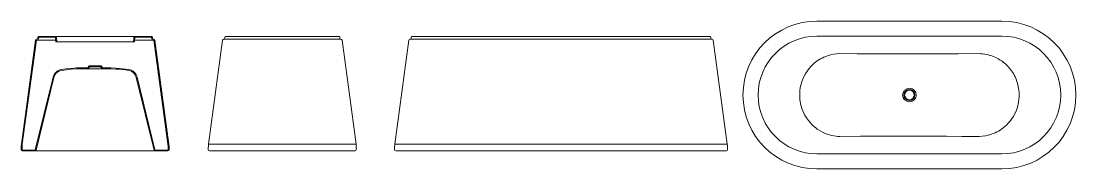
# Model space of a CAD drawing. Header units: millimetres. Extents: x 1778 to 2471, y 1406 to 1876.
# Drawn here: x 1972.14 to 1977.85, y 1417.24 to 1418.04 of the extents above; entities that cross this region are included whole.
import ezdxf

# ---------------------------------------------------------------- set-up
doc = ezdxf.new("R2010")
doc.units = ezdxf.units.MM
doc.layers.add('ARQ_SANITAROS', color=42, linetype='Continuous', lineweight=0)

msp = doc.modelspace()

# ---------------------------------------------------------------- linework, layer by layer
at = {"layer": 'ARQ_SANITAROS'}
for p, q in [((1976.4473, 1418.0413), (1977.4473, 1418.0413)), ((1972.234, 1417.9535), (1972.234, 1417.9493)), ((1972.239, 1417.9584), (1972.3296, 1417.9584)), ((1972.239, 1417.9534), (1972.239, 1417.9492)), ((1972.239, 1417.9534), (1972.3296, 1417.9534)), ((1972.3296, 1417.9534), (1972.3317, 1417.9294)), ((1972.3345, 1417.9538), (1972.3367, 1417.9294)), ((1972.7516, 1417.9294), (1972.7537, 1417.9538)), ((1972.7566, 1417.9294), (1972.7587, 1417.9534)), ((1972.7587, 1417.9584), (1972.8492, 1417.9584)), ((1972.7587, 1417.9534), (1972.8492, 1417.9534)), ((1972.8493, 1417.9492), (1972.8492, 1417.9534)), ((1972.8543, 1417.9493), (1972.8542, 1417.9535)), ((1973.2463, 1417.9535), (1973.2462, 1417.9492)), ((1973.8615, 1417.9584), (1973.2513, 1417.9584)), ((1973.8665, 1417.9535), (1973.8666, 1417.9492)), ((1974.2534, 1417.9535), (1974.2533, 1417.9492)), ((1974.2585, 1417.9584), (1975.8685, 1417.9584)), ((1975.8736, 1417.9492), (1975.8736, 1417.9535)), ((1972.2214, 1417.9382), (1972.1453, 1417.3754)), ((1972.2264, 1417.9375), (1972.1503, 1417.3748)), ((1972.2273, 1417.9434), (1972.228, 1417.9434)), ((1972.2273, 1417.9384), (1972.2273, 1417.9384)), ((1972.2273, 1417.9384), (1972.228, 1417.9384)), ((1972.7566, 1417.9294), (1972.7516, 1417.9294)), ((1972.8603, 1417.9384), (1972.8609, 1417.9384)), ((1972.8609, 1417.9384), (1972.8609, 1417.9384)), ((1972.938, 1417.3748), (1972.8619, 1417.9375)), ((1972.9429, 1417.3754), (1972.8669, 1417.9382)), ((1973.2337, 1417.9382), (1973.1576, 1417.3754)), ((1973.2396, 1417.9434), (1973.8732, 1417.9434)), ((1973.9552, 1417.3754), (1973.8791, 1417.9382)), ((1974.2408, 1417.9382), (1974.1647, 1417.3754)), ((1974.2467, 1417.9434), (1975.8802, 1417.9434)), ((1975.9623, 1417.3754), (1975.8862, 1417.9382)), ((1972.4841, 1417.7884), (1972.5039, 1417.7884)), ((1972.4841, 1417.7834), (1972.5065, 1417.7834)), ((1972.5116, 1417.7991), (1972.5039, 1417.7884)), ((1972.5141, 1417.7941), (1972.5065, 1417.7834)), ((1972.5181, 1417.7991), (1972.5116, 1417.7991)), ((1972.5181, 1417.7941), (1972.5141, 1417.7941)), ((1972.5181, 1417.7991), (1972.5181, 1417.7941)), ((1972.5701, 1417.7991), (1972.5181, 1417.7991)), ((1972.5767, 1417.7991), (1972.5701, 1417.7991)), ((1972.5701, 1417.7941), (1972.5701, 1417.7991)), ((1972.5741, 1417.7941), (1972.5701, 1417.7941)), ((1972.5818, 1417.7834), (1972.5741, 1417.7941)), ((1972.5843, 1417.7884), (1972.5767, 1417.7991)), ((1972.5818, 1417.7834), (1972.6041, 1417.7834)), ((1972.5843, 1417.7884), (1972.6041, 1417.7884)), ((1972.3214, 1417.7366), (1972.2252, 1417.343)), ((1972.863, 1417.343), (1972.7669, 1417.7366)), ((1974.5635, 1417.3754), (1975.5635, 1417.3754)), ((1972.144, 1417.3443), (1972.1439, 1417.3512)), ((1972.149, 1417.3444), (1972.1489, 1417.3513)), ((1972.15, 1417.3434), (1972.2194, 1417.3434)), ((1972.8688, 1417.3434), (1972.9382, 1417.3434)), ((1972.8688, 1417.3384), (1972.9382, 1417.3384)), ((1972.9394, 1417.3513), (1972.9392, 1417.3444)), ((1972.9444, 1417.3512), (1972.9442, 1417.3443)), ((1973.1563, 1417.3443), (1973.1562, 1417.3512)), ((1973.9505, 1417.3384), (1973.1623, 1417.3384)), ((1973.9565, 1417.3443), (1973.9566, 1417.3512)), ((1974.1633, 1417.3512), (1974.1634, 1417.3443)), ((1974.5635, 1417.3384), (1974.1694, 1417.3384)), ((1975.5635, 1417.3384), (1974.5635, 1417.3384)), ((1975.9576, 1417.3384), (1975.5635, 1417.3384)), ((1975.9636, 1417.3443), (1975.9637, 1417.3512)), ((1977.4473, 1417.2411), (1976.4473, 1417.2411))]:
    msp.add_line(p, q, dxfattribs=at)
at = {"layer": 'ARQ_SANITAROS', "flags": 128}
for points in [[(1972.7575, 1417.9582), (1972.7575, 1417.9582), (1972.7575, 1417.9582), (1972.7574, 1417.9582), (1972.7573, 1417.9582), (1972.757, 1417.9582), (1972.7565, 1417.9582), (1972.7559, 1417.9582), (1972.7549, 1417.9582), (1972.7537, 1417.9582), (1972.7525, 1417.9582), (1972.7514, 1417.9582), (1972.7503, 1417.9582), (1972.7494, 1417.9582), (1972.7486, 1417.9582), (1972.7477, 1417.9582), (1972.7467, 1417.9582), (1972.7455, 1417.9582), (1972.7428, 1417.9582), (1972.7395, 1417.9582), (1972.7355, 1417.9582), (1972.7311, 1417.9582), (1972.7263, 1417.9582), (1972.7194, 1417.9582), (1972.7116, 1417.9582), (1972.7031, 1417.9582), (1972.6926, 1417.9582), (1972.6813, 1417.9582), (1972.6692, 1417.9582), (1972.6564, 1417.9582), (1972.643, 1417.9582), (1972.6291, 1417.9582), (1972.6149, 1417.9582), (1972.6003, 1417.9582), (1972.5852, 1417.9582), (1972.57, 1417.9582), (1972.5548, 1417.9582), (1972.5396, 1417.9582), (1972.5242, 1417.9582), (1972.5088, 1417.9582), (1972.4937, 1417.9582), (1972.4789, 1417.9582), (1972.4644, 1417.9582), (1972.4502, 1417.9582), (1972.4364, 1417.9582), (1972.4233, 1417.9582), (1972.4108, 1417.9582), (1972.3991, 1417.9582), (1972.3882, 1417.9582), (1972.3782, 1417.9582), (1972.3692, 1417.9582), (1972.3611, 1417.9582), (1972.354, 1417.9582), (1972.3493, 1417.9582), (1972.3451, 1417.9582), (1972.3415, 1417.9582), (1972.3384, 1417.9582), (1972.336, 1417.9582), (1972.3342, 1417.9581), (1972.333, 1417.9579), (1972.3325, 1417.9577)], [(1972.8492, 1417.9534), (1972.8492, 1417.9534), (1972.8492, 1417.9534), (1972.8492, 1417.9534), (1972.8492, 1417.9534), (1972.8492, 1417.9534), (1972.8492, 1417.9534), (1972.8487, 1417.9534), (1972.8472, 1417.9534), (1972.8446, 1417.9534), (1972.8408, 1417.9534), (1972.8354, 1417.9534), (1972.8305, 1417.9534), (1972.8249, 1417.9534), (1972.8173, 1417.9534), (1972.8086, 1417.9534), (1972.802, 1417.9534), (1972.795, 1417.9534), (1972.7875, 1417.9534), (1972.7785, 1417.9534), (1972.769, 1417.9534), (1972.7587, 1417.9534)], [(1977.4473, 1417.9601), (1977.3381, 1417.9602), (1977.229, 1417.9601), (1977.0106, 1417.9601), (1976.729, 1417.9601), (1976.6351, 1417.9602), (1976.5412, 1417.9602), (1976.4473, 1417.9601)], [(1972.228, 1417.9384), (1972.228, 1417.9384), (1972.228, 1417.9384), (1972.228, 1417.9384), (1972.228, 1417.9384), (1972.2281, 1417.9384), (1972.2286, 1417.9384), (1972.2298, 1417.9384), (1972.2318, 1417.9384), (1972.2345, 1417.9384), (1972.238, 1417.9384), (1972.2424, 1417.9384), (1972.2475, 1417.9384), (1972.2533, 1417.9384), (1972.2606, 1417.9384), (1972.2688, 1417.9384), (1972.2778, 1417.9384), (1972.2879, 1417.9384), (1972.2989, 1417.9384), (1972.3107, 1417.9384), (1972.3229, 1417.9384), (1972.3309, 1417.9384)], [(1972.3317, 1417.9294), (1972.3317, 1417.9294), (1972.3317, 1417.9294), (1972.3317, 1417.9294), (1972.3317, 1417.9294), (1972.3316, 1417.9294), (1972.3319, 1417.9294), (1972.3328, 1417.9294), (1972.3344, 1417.9294), (1972.3367, 1417.9294), (1972.3397, 1417.9294), (1972.3433, 1417.9294), (1972.3477, 1417.9294), (1972.3518, 1417.9294), (1972.3576, 1417.9294), (1972.3641, 1417.9294), (1972.3729, 1417.9294), (1972.3829, 1417.9294), (1972.3938, 1417.9294), (1972.4034, 1417.9294), (1972.4152, 1417.9294), (1972.4252, 1417.9294), (1972.4357, 1417.9294), (1972.4437, 1417.9294), (1972.4519, 1417.9294), (1972.4599, 1417.9294), (1972.4681, 1417.9294), (1972.4765, 1417.9294), (1972.485, 1417.9294), (1972.4937, 1417.9294), (1972.5025, 1417.9294), (1972.5114, 1417.9294), (1972.5204, 1417.9294), (1972.5292, 1417.9294), (1972.5381, 1417.9294), (1972.5476, 1417.9294), (1972.557, 1417.9294), (1972.5683, 1417.9294), (1972.5794, 1417.9294), (1972.5917, 1417.9294), (1972.6003, 1417.9294), (1972.6087, 1417.9294), (1972.6172, 1417.9294), (1972.6255, 1417.9294), (1972.6337, 1417.9294), (1972.6418, 1417.9294), (1972.6498, 1417.9294), (1972.6575, 1417.9294), (1972.6649, 1417.9294), (1972.6721, 1417.9294), (1972.6795, 1417.9294), (1972.6867, 1417.9294), (1972.6948, 1417.9294), (1972.7026, 1417.9294), (1972.7106, 1417.9294), (1972.716, 1417.9294), (1972.721, 1417.9294), (1972.7261, 1417.9294), (1972.7308, 1417.9294), (1972.7354, 1417.9294), (1972.7405, 1417.9294), (1972.745, 1417.9294), (1972.7477, 1417.9294), (1972.75, 1417.9294), (1972.752, 1417.9294), (1972.7537, 1417.9294), (1972.755, 1417.9294), (1972.7559, 1417.9294), (1972.7564, 1417.9294), (1972.7566, 1417.9294), (1972.7566, 1417.9294)], [(1972.7574, 1417.9384), (1972.7578, 1417.9384), (1972.7708, 1417.9384), (1972.783, 1417.9384), (1972.7941, 1417.9384), (1972.8044, 1417.9384), (1972.8139, 1417.9384), (1972.8229, 1417.9384), (1972.8309, 1417.9384), (1972.8381, 1417.9384), (1972.8439, 1417.9384), (1972.8488, 1417.9384), (1972.8529, 1417.9384), (1972.8562, 1417.9384), (1972.8585, 1417.9384), (1972.8599, 1417.9384), (1972.8604, 1417.9384), (1972.8604, 1417.9384), (1972.8603, 1417.9384), (1972.8603, 1417.9384), (1972.8603, 1417.9384)], [(1976.5706, 1417.4171), (1976.5706, 1417.4171), (1976.561, 1417.4175), (1976.5513, 1417.4183), (1976.5392, 1417.4199), (1976.5271, 1417.4222), (1976.5152, 1417.4252), (1976.5018, 1417.4294), (1976.4887, 1417.4345), (1976.4801, 1417.4385), (1976.4678, 1417.4448), (1976.456, 1417.452), (1976.4482, 1417.4572), (1976.4407, 1417.4628), (1976.4333, 1417.4688), (1976.4262, 1417.4751), (1976.4193, 1417.4817), (1976.4098, 1417.4919), (1976.401, 1417.5026), (1976.3954, 1417.5101), (1976.3902, 1417.5179), (1976.3852, 1417.526), (1976.3805, 1417.5344), (1976.3762, 1417.5429), (1976.3706, 1417.5556), (1976.3657, 1417.5687), (1976.3629, 1417.5776), (1976.3605, 1417.5867), (1976.3584, 1417.596), (1976.3567, 1417.6054), (1976.3554, 1417.6149), (1976.3543, 1417.6272), (1976.3539, 1417.6394), (1976.3541, 1417.6517), (1976.3552, 1417.6657), (1976.3571, 1417.6796), (1976.3589, 1417.6889), (1976.3618, 1417.7007), (1976.3653, 1417.7124), (1976.3693, 1417.7238), (1976.3748, 1417.7366), (1976.381, 1417.749), (1976.3856, 1417.7572), (1976.392, 1417.7673), (1976.399, 1417.7771), (1976.4064, 1417.7866), (1976.4145, 1417.7958), (1976.4232, 1417.8045), (1976.4322, 1417.8127), (1976.4401, 1417.8192), (1976.4484, 1417.8253), (1976.4569, 1417.831), (1976.4658, 1417.8365), (1976.475, 1417.8414), (1976.4846, 1417.8461), (1976.4944, 1417.8502), (1976.5044, 1417.8539), (1976.5204, 1417.8587), (1976.5368, 1417.8622), (1976.5536, 1417.8644), (1976.5706, 1417.8653), (1976.5706, 1417.8653)], [(1976.5706, 1417.8653), (1976.6649, 1417.8649), (1976.7468, 1417.8645), (1976.8287, 1417.8642), (1976.9106, 1417.864), (1976.9775, 1417.864), (1977.0444, 1417.8642), (1977.1112, 1417.8644), (1977.2115, 1417.8649), (1977.3239, 1417.8653)], [(1977.3239, 1417.8653), (1977.3239, 1417.8653), (1977.3334, 1417.8649), (1977.3429, 1417.8642), (1977.3551, 1417.8626), (1977.3672, 1417.8603), (1977.3791, 1417.8573), (1977.3925, 1417.853), (1977.4056, 1417.8479), (1977.4143, 1417.844), (1977.4265, 1417.8377), (1977.4384, 1417.8305), (1977.4461, 1417.8253), (1977.4536, 1417.8197), (1977.461, 1417.8138), (1977.4682, 1417.8075), (1977.475, 1417.8009), (1977.4845, 1417.7908), (1977.4933, 1417.7801), (1977.4989, 1417.7725), (1977.5042, 1417.7648), (1977.5092, 1417.7567), (1977.5139, 1417.7484), (1977.5182, 1417.7398), (1977.5239, 1417.7271), (1977.5287, 1417.7141), (1977.5315, 1417.7052), (1977.534, 1417.6961), (1977.5361, 1417.6868), (1977.5378, 1417.6774), (1977.5391, 1417.6679), (1977.5402, 1417.6557), (1977.5407, 1417.6435), (1977.5405, 1417.6312), (1977.5394, 1417.6172), (1977.5375, 1417.6033), (1977.5357, 1417.594), (1977.5329, 1417.5822), (1977.5295, 1417.5705), (1977.5254, 1417.5591), (1977.52, 1417.5463), (1977.5138, 1417.5338), (1977.5092, 1417.5257), (1977.5028, 1417.5155), (1977.4958, 1417.5056), (1977.4884, 1417.4962), (1977.4802, 1417.487), (1977.4716, 1417.4782), (1977.4625, 1417.47), (1977.4547, 1417.4635), (1977.4464, 1417.4574), (1977.4379, 1417.4516), (1977.429, 1417.4462), (1977.4198, 1417.4412), (1977.4103, 1417.4366), (1977.4005, 1417.4324), (1977.3904, 1417.4287), (1977.3744, 1417.4239), (1977.358, 1417.4204), (1977.341, 1417.4181), (1977.3239, 1417.4172), (1977.3239, 1417.4172)], [(1972.3617, 1417.7791), (1972.3883, 1417.7827), (1972.4152, 1417.7854), (1972.4435, 1417.7874), (1972.4719, 1417.7883), (1972.4841, 1417.7884)], [(1972.3624, 1417.7742), (1972.3888, 1417.7777), (1972.4154, 1417.7804), (1972.4434, 1417.7823), (1972.4715, 1417.7833), (1972.4841, 1417.7834)], [(1972.5065, 1417.7834), (1972.5081, 1417.7834), (1972.5094, 1417.7834), (1972.5109, 1417.7834), (1972.5128, 1417.7834), (1972.515, 1417.7834), (1972.5175, 1417.7834), (1972.5203, 1417.7834), (1972.5232, 1417.7834), (1972.5264, 1417.7834), (1972.5297, 1417.7834), (1972.5332, 1417.7834), (1972.5368, 1417.7834), (1972.5404, 1417.7834), (1972.5441, 1417.7834), (1972.5478, 1417.7834), (1972.5515, 1417.7834), (1972.5551, 1417.7834), (1972.5585, 1417.7834), (1972.5619, 1417.7834), (1972.565, 1417.7834), (1972.568, 1417.7834), (1972.5708, 1417.7834), (1972.5732, 1417.7834), (1972.5754, 1417.7834), (1972.5773, 1417.7834), (1972.5789, 1417.7834), (1972.5802, 1417.7834), (1972.5811, 1417.7834), (1972.5816, 1417.7834), (1972.5818, 1417.7834)], [(1972.5181, 1417.7941), (1972.5183, 1417.7941), (1972.5188, 1417.7941), (1972.5197, 1417.7941), (1972.5209, 1417.7941), (1972.5224, 1417.7941), (1972.5242, 1417.7941), (1972.5263, 1417.7941), (1972.5286, 1417.7941), (1972.5311, 1417.7941), (1972.5338, 1417.7941), (1972.5367, 1417.7941), (1972.5396, 1417.7941), (1972.5426, 1417.7941), (1972.5456, 1417.7941), (1972.5486, 1417.7941), (1972.5516, 1417.7941), (1972.5544, 1417.7941), (1972.5571, 1417.7941), (1972.5597, 1417.7941), (1972.562, 1417.7941), (1972.564, 1417.7941), (1972.5659, 1417.7941), (1972.5674, 1417.7941), (1972.5686, 1417.7941), (1972.5694, 1417.7941), (1972.57, 1417.7941), (1972.5701, 1417.7941)], [(1972.6041, 1417.7884), (1972.6306, 1417.7879), (1972.657, 1417.7867), (1972.6744, 1417.7853), (1972.6918, 1417.7836), (1972.7266, 1417.7791)], [(1972.6041, 1417.7834), (1972.63, 1417.783), (1972.6558, 1417.7817), (1972.6734, 1417.7804), (1972.6909, 1417.7787), (1972.7084, 1417.7766), (1972.7258, 1417.7742)], [(1972.2204, 1417.3441), (1972.3165, 1417.7378)], [(1972.7717, 1417.7379), (1972.8679, 1417.3441)], [(1972.1453, 1417.3754), (1972.1442, 1417.3634), (1972.1439, 1417.3512)], [(1972.1503, 1417.3748), (1972.1492, 1417.3631), (1972.1489, 1417.3513)], [(1972.9394, 1417.3513), (1972.9391, 1417.363), (1972.938, 1417.3748)], [(1972.9444, 1417.3512), (1972.9441, 1417.3633), (1972.9429, 1417.3754)], [(1973.1576, 1417.3754), (1973.1581, 1417.3754), (1973.1598, 1417.3754), (1973.1617, 1417.3754), (1973.1643, 1417.3754), (1973.1671, 1417.3754), (1973.1704, 1417.3754), (1973.1742, 1417.3754), (1973.1785, 1417.3754), (1973.1866, 1417.3755), (1973.196, 1417.3755), (1973.2064, 1417.3755), (1973.2168, 1417.3755), (1973.2282, 1417.3755), (1973.2387, 1417.3755), (1973.2499, 1417.3755), (1973.2611, 1417.3755), (1973.2729, 1417.3755), (1973.284, 1417.3755), (1973.2956, 1417.3755), (1973.3065, 1417.3755), (1973.3176, 1417.3755), (1973.3292, 1417.3754), (1973.341, 1417.3754), (1973.361, 1417.3754), (1973.3817, 1417.3754), (1973.3958, 1417.3754), (1973.4102, 1417.3754), (1973.4234, 1417.3754), (1973.4368, 1417.3754), (1973.4504, 1417.3754), (1973.4642, 1417.3754), (1973.487, 1417.3754), (1973.5102, 1417.3754), (1973.5329, 1417.3754), (1973.5537, 1417.3754), (1973.5746, 1417.3754), (1973.5925, 1417.3754), (1973.6103, 1417.3754), (1973.6272, 1417.3754), (1973.6439, 1417.3754), (1973.666, 1417.3754), (1973.6859, 1417.3754), (1973.7054, 1417.3754), (1973.7219, 1417.3754), (1973.7381, 1417.3754), (1973.7531, 1417.3754), (1973.7678, 1417.3754), (1973.7808, 1417.3754), (1973.7935, 1417.3755), (1973.8047, 1417.3755), (1973.8156, 1417.3755), (1973.8262, 1417.3755), (1973.8365, 1417.3755), (1973.8526, 1417.3755), (1973.8678, 1417.3755), (1973.8779, 1417.3755), (1973.8875, 1417.3755), (1973.8965, 1417.3755), (1973.9049, 1417.3755), (1973.9128, 1417.3755), (1973.9201, 1417.3755), (1973.9267, 1417.3754), (1973.9327, 1417.3754), (1973.9396, 1417.3754), (1973.9449, 1417.3754), (1973.9491, 1417.3754), (1973.9518, 1417.3754), (1973.9537, 1417.3754), (1973.9548, 1417.3754), (1973.9552, 1417.3754)], [(1974.1647, 1417.3754), (1974.1647, 1417.3754), (1974.1652, 1417.3754), (1974.1664, 1417.3754), (1974.1683, 1417.3754), (1974.171, 1417.3754), (1974.1744, 1417.3754), (1974.1784, 1417.3754), (1974.183, 1417.3754), (1974.1883, 1417.3754), (1974.1943, 1417.3754), (1974.201, 1417.3754), (1974.2084, 1417.3754), (1974.2166, 1417.3754), (1974.2253, 1417.3754), (1974.2344, 1417.3754), (1974.244, 1417.3755), (1974.2542, 1417.3755), (1974.265, 1417.3755), (1974.2765, 1417.3755), (1974.2886, 1417.3755), (1974.3012, 1417.3755), (1974.3144, 1417.3755), (1974.3275, 1417.3755), (1974.341, 1417.3755), (1974.355, 1417.3755), (1974.3693, 1417.3755), (1974.3844, 1417.3755), (1974.3997, 1417.3755), (1974.4154, 1417.3754), (1974.4315, 1417.3754), (1974.4472, 1417.3754), (1974.4631, 1417.3754), (1974.4793, 1417.3754), (1974.4956, 1417.3754), (1974.5124, 1417.3754), (1974.5293, 1417.3754), (1974.5464, 1417.3754), (1974.5635, 1417.3754)], [(1975.5635, 1417.3754), (1975.5844, 1417.3754), (1975.6054, 1417.3754), (1975.6218, 1417.3754), (1975.6381, 1417.3754), (1975.6543, 1417.3754), (1975.6705, 1417.3754), (1975.6867, 1417.3754), (1975.7028, 1417.3754), (1975.7187, 1417.3755), (1975.7343, 1417.3755), (1975.7491, 1417.3755), (1975.7635, 1417.3755), (1975.7778, 1417.3755), (1975.7916, 1417.3755), (1975.8053, 1417.3755), (1975.8186, 1417.3755), (1975.8315, 1417.3755), (1975.844, 1417.3755), (1975.8555, 1417.3755), (1975.8665, 1417.3755), (1975.877, 1417.3755), (1975.887, 1417.3755), (1975.8967, 1417.3754), (1975.9057, 1417.3754), (1975.9142, 1417.3754), (1975.922, 1417.3754), (1975.9289, 1417.3754), (1975.9352, 1417.3754), (1975.9409, 1417.3754), (1975.946, 1417.3754), (1975.9504, 1417.3754), (1975.9542, 1417.3754), (1975.9573, 1417.3754), (1975.9596, 1417.3754), (1975.9612, 1417.3754), (1975.9621, 1417.3754), (1975.9622, 1417.3754)], [(1977.3239, 1417.4172), (1977.2299, 1417.4175), (1977.148, 1417.4178), (1977.0661, 1417.4182), (1976.9841, 1417.4184), (1976.9173, 1417.4185), (1976.8504, 1417.4183), (1976.7836, 1417.4181), (1976.6833, 1417.4176), (1976.5706, 1417.4171)], [(1972.15, 1417.3384), (1972.1502, 1417.3384), (1972.1507, 1417.3384), (1972.1516, 1417.3384), (1972.1528, 1417.3384), (1972.1544, 1417.3384), (1972.1564, 1417.3384), (1972.1586, 1417.3384), (1972.1613, 1417.3384), (1972.1642, 1417.3384), (1972.1675, 1417.3384), (1972.1712, 1417.3384), (1972.1752, 1417.3384), (1972.1795, 1417.3384), (1972.1841, 1417.3384), (1972.1891, 1417.3384), (1972.1943, 1417.3384), (1972.1999, 1417.3384), (1972.2058, 1417.3384), (1972.212, 1417.3384), (1972.2185, 1417.3384), (1972.2253, 1417.3384), (1972.2324, 1417.3384), (1972.2397, 1417.3384), (1972.2473, 1417.3384), (1972.2552, 1417.3384), (1972.2634, 1417.3384), (1972.2718, 1417.3384), (1972.2804, 1417.3384), (1972.2893, 1417.3384), (1972.2984, 1417.3384), (1972.3077, 1417.3384), (1972.3173, 1417.3384), (1972.327, 1417.3384), (1972.337, 1417.3384), (1972.3471, 1417.3384), (1972.3574, 1417.3384), (1972.3678, 1417.3384), (1972.3785, 1417.3384), (1972.3892, 1417.3384), (1972.4002, 1417.3384), (1972.4112, 1417.3384), (1972.4223, 1417.3384), (1972.4336, 1417.3384), (1972.445, 1417.3384), (1972.4564, 1417.3384), (1972.468, 1417.3384), (1972.4796, 1417.3384), (1972.4912, 1417.3384), (1972.5029, 1417.3384), (1972.5147, 1417.3384), (1972.5265, 1417.3384), (1972.5382, 1417.3384), (1972.55, 1417.3384), (1972.5618, 1417.3384), (1972.5736, 1417.3384), (1972.5853, 1417.3384), (1972.597, 1417.3384), (1972.6087, 1417.3384), (1972.6203, 1417.3384), (1972.6318, 1417.3384), (1972.6433, 1417.3384), (1972.6546, 1417.3384), (1972.6659, 1417.3384), (1972.6771, 1417.3384), (1972.6881, 1417.3384), (1972.699, 1417.3384), (1972.7098, 1417.3384), (1972.7204, 1417.3384), (1972.7309, 1417.3384), (1972.7412, 1417.3384), (1972.7513, 1417.3384), (1972.7612, 1417.3384), (1972.771, 1417.3384), (1972.7805, 1417.3384), (1972.7899, 1417.3384), (1972.799, 1417.3384), (1972.8078, 1417.3384), (1972.8165, 1417.3384), (1972.8249, 1417.3384), (1972.833, 1417.3384), (1972.8409, 1417.3384), (1972.8485, 1417.3384), (1972.8559, 1417.3384), (1972.863, 1417.3384), (1972.8698, 1417.3384), (1972.8763, 1417.3384), (1972.8825, 1417.3384), (1972.8883, 1417.3384), (1972.8939, 1417.3384), (1972.8992, 1417.3384), (1972.9042, 1417.3384), (1972.9088, 1417.3384), (1972.9131, 1417.3384), (1972.9171, 1417.3384), (1972.9207, 1417.3384), (1972.924, 1417.3384), (1972.927, 1417.3384), (1972.9296, 1417.3384), (1972.9319, 1417.3384), (1972.9338, 1417.3384), (1972.9354, 1417.3384), (1972.9366, 1417.3384), (1972.9375, 1417.3384), (1972.9381, 1417.3384), (1972.9382, 1417.3384)], [(1976.4473, 1417.3223), (1976.5258, 1417.3222), (1976.6042, 1417.3223), (1976.6827, 1417.3223), (1976.9181, 1417.3223), (1977.1827, 1417.3223), (1977.2709, 1417.3223), (1977.3591, 1417.3222), (1977.4473, 1417.3223)]]:
    msp.add_lwpolyline(points, dxfattribs=at)
at = {"layer": 'ARQ_SANITAROS'}
for radius in [0.0371, 0.03, 0.026]:
    msp.add_circle((1976.9473, 1417.6412), radius, dxfattribs=at)
for centre, radius, start, end in [((1976.4473, 1417.6412), 0.4001, 90, 270), ((1977.4473, 1417.6412), 0.4001, 270, 90), ((1972.228, 1417.9494), 0.006, 270, 359), ((1972.228, 1417.9494), 0.011, 270, 359), ((1972.239, 1417.9534), 0.005, 90, 179), ((1972.3296, 1417.9534), 0.005, 5, 90), ((1972.7587, 1417.9534), 0.005, 90, 175), ((1972.8492, 1417.9534), 0.005, 1, 90), ((1972.8603, 1417.9494), 0.011, 181, 270), ((1972.8603, 1417.9494), 0.006, 181, 270), ((1973.2402, 1417.9494), 0.006, 270.0019, 359.133), ((1973.2513, 1417.9534), 0.005, 89.9993, 179.2215), ((1973.8615, 1417.9534), 0.005, 0.7785, 90.0007), ((1973.8726, 1417.9494), 0.006, 180.867, 269.9981), ((1974.2473, 1417.9494), 0.006, 270.0019, 359.133), ((1974.2584, 1417.9534), 0.005, 89.9993, 179.2215), ((1975.8686, 1417.9534), 0.005, 0.8157, 90.0017), ((1975.8796, 1417.9494), 0.006, 180.8716, 269.9855), ((1976.448, 1417.6412), 0.3189, 90.1213, 269.8787), ((1977.4466, 1417.6412), 0.3189, 270.1213, 89.8787), ((1972.2273, 1417.9374), 0.006, 90, 172.301), ((1972.2273, 1417.9374), 0.001, 91.1672, 172.3307), ((1972.2273, 1417.9374), 0.001, 90, 172.301), ((1972.8609, 1417.9374), 0.006, 7.699, 90), ((1972.8609, 1417.9374), 0.001, 7.699, 90), ((1973.2396, 1417.9374), 0.006, 90.0278, 172.2072), ((1973.8732, 1417.9374), 0.006, 7.7928, 89.9722), ((1974.2467, 1417.9374), 0.006, 90.0278, 172.2072), ((1975.8803, 1417.9374), 0.006, 7.7851, 90.0024), ((1972.3699, 1417.7247), 0.055, 98.6602, 166.2777), ((1972.3699, 1417.7247), 0.05, 98.6602, 166.2777), ((1972.7183, 1417.7247), 0.05, 13.7223, 81.3399), ((1972.7183, 1417.7247), 0.055, 13.7223, 81.3399), ((1973.3161, 1417.354), 0.16, 172.301, 181), ((1973.7966, 1417.354), 0.16, 359, 7.699), ((1973.7966, 1417.354), 0.16, 359, 7.699), ((1974.2989, 1417.3555), 0.1357, 171.5515, 181.818), ((1975.817, 1417.3549), 0.1467, 358.5642, 8.0568), ((1972.15, 1417.3444), 0.006, 181, 270), ((1972.15, 1417.3444), 0.006, 181, 270), ((1972.15, 1417.3444), 0.001, 181, 270), ((1972.2194, 1417.3444), 0.001, 270, 346.2777), ((1972.2194, 1417.3444), 0.006, 270, 346.2777), ((1972.2194, 1417.3444), 0.006, 270.0002, 346.2015), ((1972.8688, 1417.3444), 0.006, 193.7223, 270), ((1972.8688, 1417.3444), 0.006, 193.7985, 269.9998), ((1972.8688, 1417.3444), 0.001, 193.7223, 270), ((1972.9382, 1417.3444), 0.001, 270, 359), ((1972.9382, 1417.3444), 0.006, 270, 359), ((1972.9382, 1417.3444), 0.006, 270, 359), ((1973.1623, 1417.3444), 0.006, 181, 270), ((1973.9505, 1417.3444), 0.006, 270, 359), ((1974.1694, 1417.3444), 0.006, 181, 270), ((1975.9576, 1417.3444), 0.006, 270, 359)]:
    msp.add_arc(centre, radius, start, end, dxfattribs=at)

doc.saveas('drawing.dxf')
